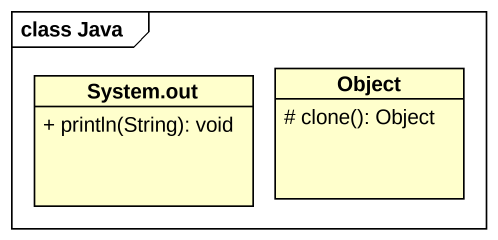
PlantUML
@startuml
mainframe class Java
hide circle
hide empty members
skinparam classAttributeIconSize 0
class "System.out" as System_out {
  + println(String): void
}
class "Object" as Object_ {
  # clone(): Object
}
@enduml
